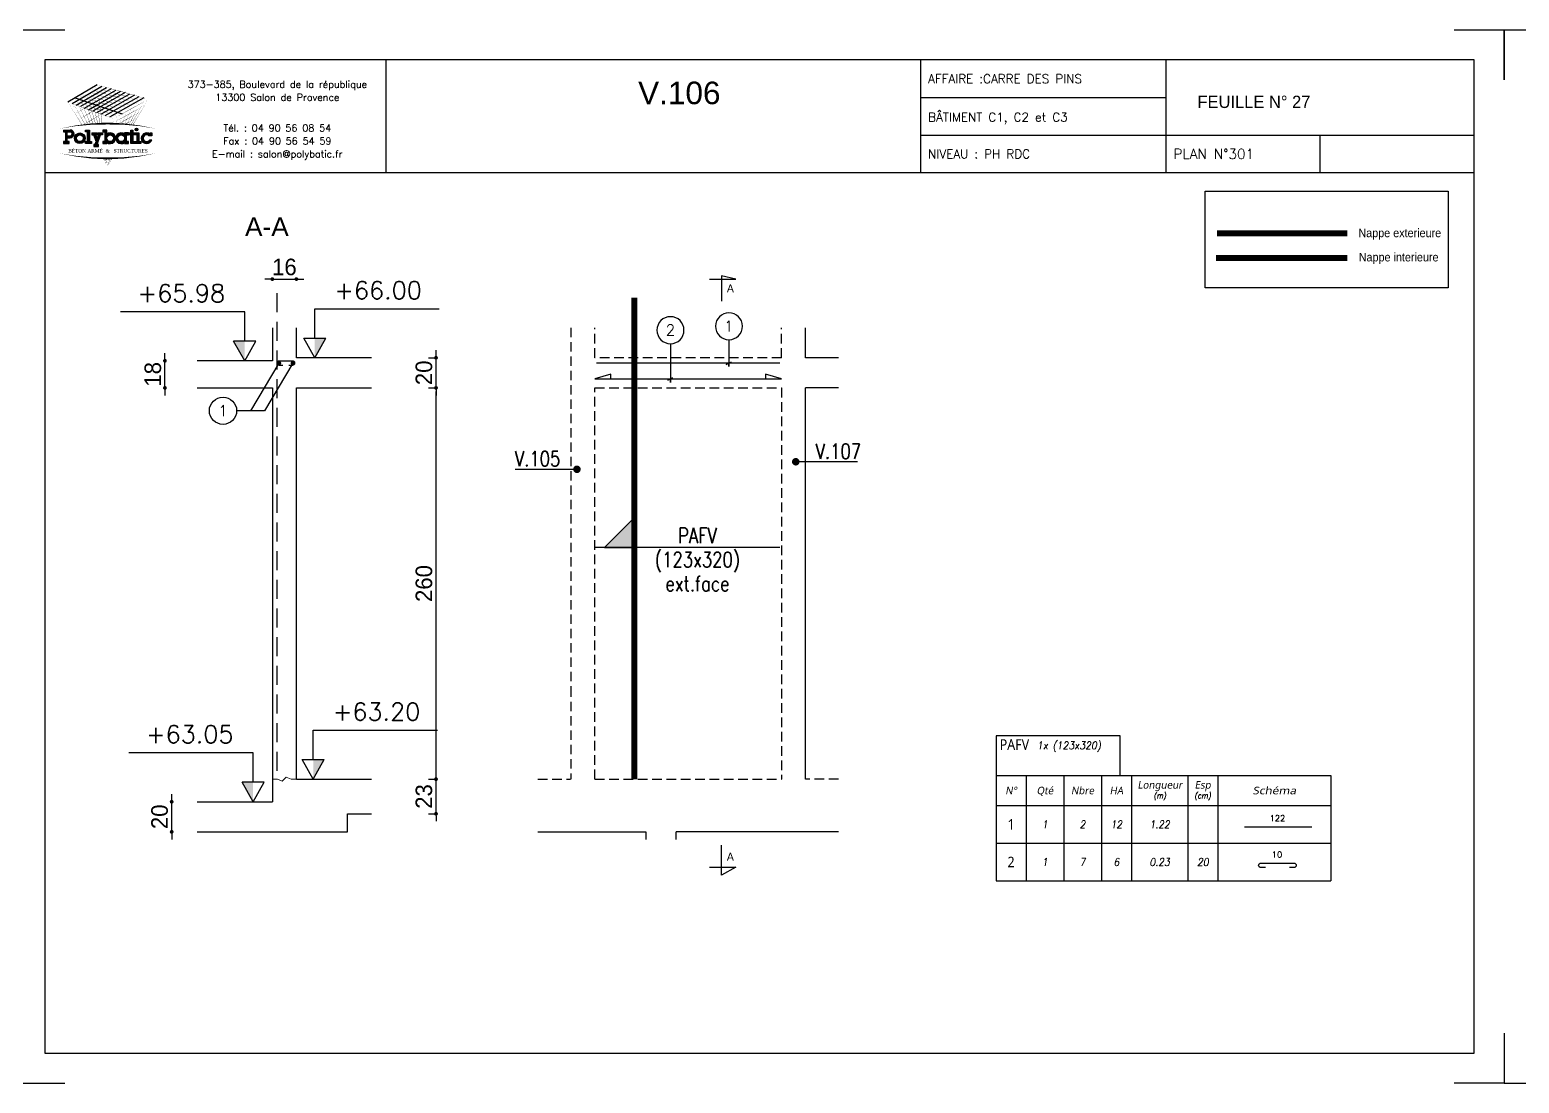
# Model space of a CAD drawing. Header units: metres. Extents: x -5618 to 118954, y -306 to 4637.
# Drawn here: x 19144 to 20134, y 894 to 1594 of the extents above; entities that cross this region are included whole.
import ezdxf
from ezdxf.enums import TextEntityAlignment as Align

# ---------------------------------------------------------------- set-up
doc = ezdxf.new("R2010")
doc.units = ezdxf.units.M
doc.linetypes.add('CACHE', pattern=[9.525, 6.35, -3.175])
doc.linetypes.add('CACHEX2', pattern=[19.05, 12.7, -6.35])
for name, color, linetype in [('COTATION', 1, 'Continuous'), ('GO-CARTOUCHE', 7, 'Continuous'), ('GO-FER-HA', 140, 'Continuous'), ('GO-TEXTE', 9, 'Continuous'), ('GO-TEXTE-FER', 3, 'Continuous'), ('K_ENT_M_Building_V.76', 7, 'Continuous'), ('STR_COTATION', 1, 'Continuous'), ('STR_TS', 22, 'Continuous'), ('STR_TS_TXT', 7, 'Continuous'), ('STR_VOI-POT', 6, 'Continuous')]:
    doc.layers.add(name, color=color, linetype=linetype)
doc.layers.add('Kofragna_forma', color=7, linetype='Continuous', lineweight=70)
doc.styles.add('ARIAL', font='ARIAL.TTF')
doc.styles.add('GrDimensions', font='simplex.shx')
doc.styles.add('Lucida', font='LSANSI.TTF')
doc.styles.add('POLYBATIC', font='TIMES.TTF')
doc.styles.add('schéma', font='simplex.shx')
doc.styles.add('Tableau', font='romans.shx', dxfattribs={"width": 0.9, "oblique": 10})
doc.styles.add('Tableau2', font='trebuc.TTF', dxfattribs={"width": 0.9, "oblique": 10})
doc.styles.add('TEXTE', font='romans.shx')
doc.styles.add('TEXTE TS', font='romans.shx', dxfattribs={"width": 0.7, "oblique": 15})
doc.styles.add('TEXTEBA', font='ARIAL.TTF')
doc.dimstyles.new('COUPE-20', dxfattribs={"dimscale": 0.5, "dimtxt": 22, "dimasz": 5, "dimexe": 0.05, "dimexo": 0, "dimgap": 5, "dimtad": 1, "dimdec": 0, "dimdsep": 46, "dimtxsty": 'Standard', "dimblk1": 'DOT', "dimblk2": 'DOT', "dimsah": 1, "dimcen": 0, "dimdle": 150, "dimclrd": 1, "dimclre": 1, "dimclrt": 7, "dimadec": 0, "dimazin": 0, "dimtfac": 1, "dimtdec": 0, "dimtix": 1, "dimtmove": 2, "dimatfit": 3, "dimldrblk": 'DOT', "dimfxl": 0, "dimtvp": 1, "dimtolj": 1, "dimtzin": 0, "dimarcsym": 0})

# ---------------------------------------------------------------- blocks, each defined once
blk = doc.blocks.new('A$C492E529B')
for color, points in [(140, [(1.413, 0.725, 1), (1.563, 0.725, 1)]), (256, [(-0.938, 0.7), (-1.138, 0.7), (-1.138, 0.6), (-1.038, 0.6), (-1.038, 0.1), (-1.138, 0.1), (-1.138, 0), (-0.838, 0), (-0.838, 0.1), (-0.938, 0.1)]), (256, [(-0.367, 0.45), (-0.268, 0.45), (-0.268, 0.55), (-0.523, 0.55), (-0.523, 0.45), (-0.473, 0.45), (-0.543, 0.253), (-0.612, 0.45), (-0.562, 0.45), (-0.562, 0.55), (-0.818, 0.55), (-0.818, 0.45), (-0.718, 0.45), (-0.595, 0.101), (-0.648, -0.05), (-0.718, -0.05), (-0.718, -0.15), (-0.468, -0.15), (-0.468, -0.05), (-0.543, -0.05)]), (256, [(1.393, 0.55), (1.292, 0.55), (1.292, 0.7), (1.193, 0.7), (1.193, 0.55), (1.093, 0.55), (1.093, 0.45), (1.193, 0.45), (1.193, 0), (1.393, 0), (1.393, 0.1), (1.292, 0.1), (1.292, 0.45), (1.393, 0.45)]), (256, [(1.613, 0.55), (1.413, 0.55), (1.413, 0.45), (1.513, 0.45), (1.513, 0.1), (1.413, 0.1), (1.413, 0), (1.712, 0), (1.712, 0.1), (1.613, 0.1)]), (256, [(2.13, 0.4), (2.283, 0.4), (2.283, 0.55), (2.183, 0.55), (2.183, 0.487, 3.359496), (2.272, 0.2), (2.166, 0.2, -3.125802)])]:
    blk.add_hatch(color=color).paths.add_polyline_path(points)
h = blk.add_hatch(color=256)
h.paths.add_polyline_path([(-1.983, 0.1), (-2.083, 0.1), (-2.083, 0.3), (-1.933, 0.3, 1), (-1.933, 0.7), (-2.283, 0.7), (-2.283, 0.6), (-2.183, 0.6), (-2.183, 0.1), (-2.283, 0.1), (-2.283, 0), (-1.983, 0)])
h.paths.add_polyline_path([(-2.083, 0.4), (-2.083, 0.6), (-1.933, 0.6, -1), (-1.933, 0.4)], flags=16)
h = blk.add_hatch(color=256)
h.paths.add_polyline_path([(-1.158, 0.275, 1), (-1.708, 0.275, 1)])
h.paths.add_polyline_path([(-1.608, 0.275, -1), (-1.258, 0.275, -1)], flags=16)
h = blk.add_hatch(color=256)
h.paths.add_polyline_path([(-0.047, 0.487), (-0.047, 0.7), (-0.248, 0.7), (-0.248, 0.6), (-0.147, 0.6), (-0.147, 0.1), (-0.248, 0.1), (-0.248, 0), (-0.047, 0), (-0.047, 0.063, 2.12132)])
h.paths.add_polyline_path([(-0.047, 0.275, -1), (0.303, 0.275, -1)], flags=16)
h = blk.add_hatch(color=256)
h.paths.add_polyline_path([(1.073, 0.1), (0.973, 0.1), (0.973, 0.45), (1.073, 0.45), (1.073, 0.55), (0.873, 0.55), (0.873, 0.487, 2.12132), (0.873, 0.063), (0.873, 0), (1.073, 0)])
h.paths.add_polyline_path([(0.523, 0.275, -1), (0.873, 0.275, -1)], flags=16)
for p, q in [((-0.595, 0.101), (-0.718, 0.45)), ((-0.648, -0.05), (-0.595, 0.101)), ((-0.543, 0.253), (-0.612, 0.45)), ((-0.543, -0.05), (-0.367, 0.45)), ((-0.543, 0.253), (-0.473, 0.45)), ((0.873, 0.55), (0.873, 0.487)), ((1.073, 0.55), (0.873, 0.55)), ((0.873, 0.063), (0.873, 0)), ((0.973, 0.1), (0.973, 0.45)), ((0.973, 0.45), (1.073, 0.45)), ((1.073, 0.1), (0.973, 0.1)), ((1.073, 0.45), (1.073, 0.55)), ((1.073, 0), (1.073, 0.1)), ((2.166, 0.2), (2.272, 0.2)), ((0.873, 0), (1.073, 0))]:
    blk.add_line(p, q)
for points in [[(-2.283, 0.7), (-1.933, 0.7)], [(-2.283, 0.7), (-2.283, 0.6), (-2.183, 0.6), (-2.183, 0.1), (-2.283, 0.1), (-2.283, 0), (-1.983, 0), (-1.983, 0.1), (-2.083, 0.1), (-2.083, 0.3), (-1.933, 0.3)], [(-2.083, 0.4), (-2.083, 0.6), (-1.933, 0.6)], [(-2.083, 0.4), (-1.933, 0.4)], [(-1.138, 0.7), (-0.938, 0.7), (-0.938, 0.1), (-0.838, 0.1), (-0.838, 0), (-1.138, 0), (-1.138, 0.1), (-1.038, 0.1), (-1.038, 0.6), (-1.138, 0.6), (-1.138, 0.7)], [(-0.818, 0.55), (-0.562, 0.55)], [(-0.818, 0.55), (-0.818, 0.45), (-0.718, 0.45)], [(-0.612, 0.45), (-0.562, 0.45), (-0.562, 0.55)], [(-0.523, 0.55), (-0.268, 0.55), (-0.268, 0.45), (-0.367, 0.45)], [(-0.473, 0.45), (-0.523, 0.45), (-0.523, 0.55)], [(-0.248, 0.7), (-0.248, 0.6), (-0.147, 0.6), (-0.147, 0.1), (-0.248, 0.1), (-0.248, 0), (-0.047, 0), (-0.047, 0.063)], [(-0.047, 0.487), (-0.047, 0.7), (-0.248, 0.7)], [(1.093, 0.55), (1.193, 0.55), (1.193, 0.7), (1.292, 0.7), (1.292, 0.55), (1.393, 0.55), (1.393, 0.45), (1.292, 0.45), (1.292, 0.1), (1.393, 0.1), (1.393, 0), (1.193, 0), (1.193, 0.45), (1.093, 0.45)], [(1.093, 0.45), (1.093, 0.55)], [(1.413, 0.45), (1.413, 0.55), (1.613, 0.55), (1.613, 0.1), (1.712, 0.1), (1.712, 0), (1.413, 0), (1.413, 0.1), (1.513, 0.1), (1.513, 0.45), (1.413, 0.45)], [(2.183, 0.487), (2.183, 0.55), (2.283, 0.55), (2.283, 0.4), (2.13, 0.4)], [(-0.648, -0.05), (-0.718, -0.05), (-0.718, -0.15), (-0.468, -0.15), (-0.468, -0.05), (-0.543, -0.05)]]:
    blk.add_lwpolyline(points)
at = {"color": 140}
blk.add_circle((1.488, 0.725), 0.075, dxfattribs=at)
for centre, radius in [((-1.433, 0.275), 0.275), ((-1.433, 0.275), 0.175), ((0.128, 0.275), 0.175), ((0.698, 0.275), 0.175)]:
    blk.add_circle(centre, radius)
for centre, radius, start, end in [((-1.933, 0.5), 0.2, 270, 90), ((-1.933, 0.5), 0.1, 270, 90), ((0.128, 0.275), 0.275, 230.4788, 129.5212), ((0.698, 0.275), 0.275, 50.4788, 309.5212), ((2.008, 0.275), 0.275, 50.4788, 344.17338), ((2.008, 0.275), 0.175, 45.58469, 334.62307)]:
    blk.add_arc(centre, radius, start, end)
blk = doc.blocks.new('POLYBATIC')
at = {"color": 140}
for p, q in [((-0.43, 3.281), (-1.602, 2.578)), ((-1.435, 2.518), (-0.241, 3.228)), ((-1.268, 2.457), (-0.053, 3.175)), ((0.135, 3.121), (-1.101, 2.397)), ((-0.934, 2.337), (0.323, 3.068)), ((-0.767, 2.276), (0.511, 3.015)), ((-1.309, 2.754), (0.586, 2.109)), ((0.7, 2.962), (-0.6, 2.216)), ((-0.433, 2.156), (0.888, 2.908)), ((1.076, 2.855), (-0.266, 2.095)), ((-0.099, 2.035), (1.264, 2.802)), ((1.452, 2.749), (0.067, 1.974))]:
    blk.add_line(p, q, dxfattribs=at)
for points in [[(-1.016, 2.93, 0.0156, 0, 0), (-0.43, 3.281, 0, 0, 0)], [(0.122, 2.71, 0.0156, 0, 0), (-0.869, 3.018, 0, 0, 0)], [(-0.491, 1.706, 0.0136, 0, 0), (-0.869, 3.018, 0, 0, 0)], [(-0.838, 2.873, 0.0156, 0, 0), (-0.241, 3.228, 0, 0, 0)], [(0.283, 2.803, 0.0156, 0, 0), (-0.723, 3.105, 0, 0, 0)], [(-0.398, 1.71, 0.014, 0, 0), (-0.723, 3.105, 0, 0, 0)], [(-0.661, 2.816, 0.0156, 0, 0), (-0.053, 3.175, 0, 0, 0)], [(0.444, 2.896, 0.0156, 0, 0), (-0.576, 3.193, 0, 0, 0)], [(-0.309, 1.714, 0.0145, 0, 0), (-0.576, 3.193, 0, 0, 0)], [(-0.483, 2.759, 0.0156, 0, 0), (0.135, 3.121, 0, 0, 0)], [(0.605, 2.988, 0.0156, 0, 0), (-0.43, 3.281, 0, 0, 0)], [(-0.225, 1.716, 0.0149, 0, 0), (-0.43, 3.281, 0, 0, 0)], [(-0.305, 2.702, 0.0156, 0, 0), (0.323, 3.068, 0, 0, 0)], [(-0.128, 2.646, 0.0156, 0, 0), (0.511, 3.015, 0, 0, 0)], [(-1.602, 2.578, 0, 0.0156, 0), (-1.016, 2.93, 0, 0, 0)], [(-0.684, 2.246, 0.0156, 0, 0), (-1.602, 2.578, 0, 0, 0)], [(-1.031, 1.66, 0.0111, 0, 0), (-1.602, 2.578, 0, 0, 0)], [(-1.456, 2.344, 0, 0.0156, 0), (-0.923, 2.663, 0, 0, 0)], [(-0.522, 2.339, 0.0156, 0, 0), (-1.455, 2.666, 0, 0, 0)], [(-0.913, 1.673, 0.0116, 0, 0), (-1.455, 2.666, 0, 0, 0)], [(-1.435, 2.518, 0, 0.0156, 0), (-0.838, 2.873, 0, 0, 0)], [(-1.31, 2.109, 0, 0.0156, 0), (-0.831, 2.397, 0, 0, 0)], [(-0.361, 2.432, 0.0156, 0, 0), (-1.309, 2.754, 0, 0, 0)], [(-0.8, 1.684, 0.0121, 0, 0), (-1.309, 2.754, 0, 0, 0)], [(-1.268, 2.457, 0, 0.0156, 0), (-0.661, 2.816, 0, 0, 0)], [(-0.2, 2.524, 0.0156, 0, 0), (-1.162, 2.842, 0, 0, 0)], [(-0.692, 1.693, 0.0126, 0, 0), (-1.162, 2.842, 0, 0, 0)], [(-1.101, 2.397, 0, 0.0156, 0), (-0.483, 2.759, 0, 0, 0)], [(-0.039, 2.617, 0.0156, 0, 0), (-1.016, 2.93, 0, 0, 0)], [(-0.589, 1.7, 0.0131, 0, 0), (-1.016, 2.93, 0, 0, 0)], [(-0.934, 2.337, 0, 0.0156, 0), (-0.305, 2.702, 0, 0, 0)], [(-0.391, 2.983, 0, 0.0156, 0), (-0.923, 2.663, 0, 0, 0)], [(-0.352, 2.685, 0, 0.0156, 0), (-0.831, 2.397, 0, 0, 0)], [(-0.767, 2.276, 0, 0.0156, 0), (-0.128, 2.646, 0, 0, 0)], [(-0.6, 2.216, 0, 0.0156, 0), (0.05, 2.589, 0, 0, 0)], [(-0.433, 2.156, 0, 0.0156, 0), (0.227, 2.532, 0, 0, 0)], [(0.586, 2.109, 0, 0.0156, 0), (-0.361, 2.432, 0, 0, 0)], [(-0.266, 2.095, 0, 0.0156, 0), (0.405, 2.475, 0, 0, 0)], [(0.762, 2.207, 0, 0.0156, 0), (-0.2, 2.524, 0, 0, 0)], [(-0.099, 2.035, 0, 0.0156, 0), (0.582, 2.418, 0, 0, 0)], [(0.937, 2.305, 0, 0.0156, 0), (-0.039, 2.617, 0, 0, 0)], [(0.05, 2.589, 0.0156, 0, 0), (0.7, 2.962, 0, 0, 0)], [(1.113, 2.402, 0, 0.0156, 0), (0.122, 2.71, 0, 0, 0)], [(0.227, 2.532, 0.0156, 0, 0), (0.888, 2.908, 0, 0, 0)], [(1.289, 2.5, 0, 0.0156, 0), (0.283, 2.803, 0, 0, 0)], [(0.405, 2.475, 0.0156, 0, 0), (1.076, 2.855, 0, 0, 0)], [(1.465, 2.598, 0, 0.0156, 0), (0.444, 2.896, 0, 0, 0)], [(0.582, 2.418, 0.0156, 0, 0), (1.264, 2.802, 0, 0, 0)], [(1.641, 2.695, 0, 0.0156, 0), (0.605, 2.988, 0, 0, 0)], [(0.76, 2.362, 0.0156, 0, 0), (1.452, 2.749, 0, 0, 0)], [(0.781, 1.685, 0.00933, 0, 0), (1.113, 2.402, 0, 0, 0)], [(0.852, 2.095, 0.0156, 0, 0), (1.491, 2.45, 0, 0, 0)], [(0.865, 1.678, 0.0103, 0, 0), (1.289, 2.5, 0, 0, 0)], [(0.937, 2.305, 0.0156, 0, 0), (1.641, 2.695, 0, 0, 0)], [(0.942, 1.67, 0.0112, 0, 0), (1.465, 2.598, 0, 0, 0)], [(1.012, 1.663, 0.012, 0, 0), (1.641, 2.695, 0, 0, 0)], [(-1.165, 1.875, 0, 0.0156, 0), (-0.739, 2.131, 0, 0, 0)], [(-1.019, 1.641, 0, 0.0156, 0), (-0.646, 1.864, 0, 0, 0)], [(-0.312, 2.386, 0, 0.0156, 0), (-0.739, 2.131, 0, 0, 0)], [(0.234, 1.914, 0, 0.0156, 0), (-0.684, 2.246, 0, 0, 0)], [(-0.273, 2.088, 0, 0.0156, 0), (-0.646, 1.864, 0, 0, 0)], [(0.41, 2.012, 0, 0.0156, 0), (-0.522, 2.339, 0, 0, 0)], [(0.067, 1.974, 0, 0.0156, 0), (0.76, 2.362, 0, 0, 0)], [(0.213, 1.74, 0, 0.0156, 0), (0.852, 2.095, 0, 0, 0)], [(0.21, 1.716, 0.00323, 0, 0), (0.234, 1.914, 0, 0, 0)], [(0.234, 1.914, 0, 0.0156, 0), (0.937, 2.305, 0, 0, 0)], [(0.349, 1.712, 0.00465, 0, 0), (0.41, 2.012, 0, 0, 0)], [(0.447, 1.708, 0.00693, 0.0156, 0), (0.767, 1.886, 0, 0, 0)], [(0.474, 1.706, 0.00597, 0, 0), (0.586, 2.109, 0, 0, 0)], [(0.587, 1.7, 0.00718, 0, 0), (0.762, 2.207, 0, 0, 0)], [(0.68, 1.675, 0.0156, 0, 0), (1.193, 1.96, 0, 0, 0)], [(0.689, 1.693, 0.0083, 0, 0), (0.937, 2.305, 0, 0, 0)], [(0.765, 1.884, 0.0156, 0, 0), (1.342, 2.205, 0, 0, 0)], [(-1.953, 1.508, 0, 0.0781, -0.053843), (0, 1.719, 0, 0, 0)], [(-0.234, 1.79, 0, 0.00638, 0), (-0.365, 1.711, 0, 0.00638, 0)], [(1.953, 1.508, 0, 0.0781, 0.053843), (0, 1.719, 0, 0, 0)], [(0.96, 1.668, 0.00293, 0, 0), (1.044, 1.715, 0, 0, 0)], [(-1.953, 0.523, 0, 0.0781, 0.053843), (0, 0.312, 0, 0, 0)], [(0, 0, 0, 0.00381, 0), (-0.195, 0.315, 0, 0.00381, 0)], [(0, 0, 0, 0.00368, 0), (-0.171, 0.314, 0, 0.00368, 0)], [(0, 0, 0, 0.00356, 0), (-0.149, 0.314, 0, 0.00356, 0)], [(0, 0, 0, 0.00345, 0), (-0.128, 0.313, 0, 0.00345, 0)], [(0, 0, 0, 0.00334, 0), (-0.109, 0.313, 0, 0.00334, 0)], [(0, 0, 0, 0.00324, 0), (-0.09, 0.313, 0, 0.00324, 0)], [(0, 0, 0, 0.00315, 0), (-0.073, 0.313, 0, 0.00315, 0)], [(0, 0, 0, 0.00306, 0), (-0.056, 0.313, 0, 0.00306, 0)], [(0, 0, 0, 0.00306, 0), (-0.056, 0.313, 0, 0.00306, 0)], [(0, 0, 0, 0.00298, 0), (-0.041, 0.313, 0, 0.00298, 0)], [(1.953, 0.523, 0, 0.0781, -0.053843), (0, 0.312, 0, 0, 0)], [(0, 0, 0, 0.0051, 0), (0.038, 0.313, 0, 0.0051, 0)], [(0, 0, 0, 0.00425, 0), (0.127, 0.313, 0, 0.00425, 0)], [(0, 0, 0, 0.00408, 0), (0.145, 0.314, 0, 0.00408, 0)], [(0, 0, 0, 0.00392, 0), (0.162, 0.314, 0, 0.00392, 0)], [(0, 0, 0, 0.00378, 0), (0.177, 0.314, 0, 0.00378, 0)], [(0, 0, 0, 0.00365, 0), (0.191, 0.315, 0, 0.00365, 0)], [(0, 0, 0, 0.00486, 0), (0.064, 0.313, 0, 0.00486, 0)], [(0, 0, 0, 0.00464, 0), (0.087, 0.313, 0, 0.00464, 0)], [(0, 0, 0, 0.00443, 0), (0.108, 0.313, 0, 0.00443, 0)]]:
    blk.add_lwpolyline(points, format="xyseb", dxfattribs=at)
at = {"color": 5, "xscale": 0.78125, "yscale": 0.78125, "zscale": 0.78125}
blk.add_blockref('A$C492E529B', (0, 0.91), dxfattribs=at)
at = {"lineweight": 60, "style": 'POLYBATIC'}
for s, p in [('BÉTON ARMÉ', (-1.587, 0.547)), ('STRUCTURES', (0.24, 0.547))]:
    blk.add_text(s, height=0.1406, dxfattribs=at).set_placement(p)
at = {"color": 140, "style": 'POLYBATIC'}
blk.add_text('&', height=0.141, dxfattribs=at).set_placement((0, 0.547), align=Align.CENTER)
blk = doc.blocks.new('ime')
at = {"layer": 'COTATION', "const_width": 2.5}
blk.add_lwpolyline([(1.25, 0, -1), (-1.25, 0, -1)], format="xyb", close=True, dxfattribs=at)
at = {"layer": 'COTATION'}
blk.add_lwpolyline([(41.09, 0), (0, 0)], dxfattribs=at)
at = {"layer": 'COTATION', "color": 7, "style": 'TEXTE TS', "width": 0.8}
blk.add_attdef('NAME', (9.08, 2), '', height=10, dxfattribs=at)
blk = doc.blocks.new('_DOT')
at = {"color": 0, "linetype": 'ByBlock'}
blk.add_line((-0.5, 0), (-1, 0), dxfattribs=at)
at = {"color": 0, "linetype": 'ByBlock', "const_width": 0.5}
blk.add_lwpolyline([(-0.25, 0, 1), (0.25, 0, 1)], format="xyb", close=True, dxfattribs=at)
blk = doc.blocks.new('*D845')
at = {"layer": 'COTATION', "color": 1, "lineweight": -2, "ltscale": 4.5}
for p, q in [((19414.38, 1098.29), (19414.38, 1100.79)), ((19409.38, 1095.79), (19414.41, 1095.79)), ((19414.38, 1072.79), (19414.38, 1095.79)), ((19409.38, 1072.79), (19414.41, 1072.79)), ((19414.38, 1070.29), (19414.38, 1067.79))]:
    blk.add_line(p, q, dxfattribs=at)
at = {"layer": 'DEFPOINTS', "color": 0, "lineweight": -3, "ltscale": 4.5}
for p in [(19371.61, 1095.79), (19414.38, 1095.79), (19371.61, 1072.79)]:
    blk.add_point(p, dxfattribs=at)
at = {"layer": 'COTATION', "color": 1, "lineweight": -2, "ltscale": 4.5, "xscale": 2.5, "yscale": 2.5, "zscale": 2.5}
for p, rotation in [((19414.38, 1095.79), 270), ((19414.38, 1072.79), 90)]:
    blk.add_blockref('_DOT', p, dxfattribs=dict(at, rotation=rotation))
at = {"layer": 'COTATION', "color": 7, "lineweight": -3, "ltscale": 4.5, "insert": (19406.38, 1084.29), "char_height": 11, "attachment_point": 5, "rotation": 90}
blk.add_mtext('\\A1;23', dxfattribs=at)
blk = doc.blocks.new('*D846')
at = {"layer": 'COTATION', "color": 1, "lineweight": -2, "ltscale": 4.5}
for p, q in [((19409.38, 1355.79), (19414.41, 1355.79)), ((19414.38, 1098.29), (19414.38, 1353.29)), ((19409.38, 1095.79), (19414.41, 1095.79))]:
    blk.add_line(p, q, dxfattribs=at)
at = {"layer": 'DEFPOINTS', "color": 0, "lineweight": -3, "ltscale": 4.5}
for p in [(19371.61, 1355.79), (19414.38, 1355.79), (19371.61, 1095.79)]:
    blk.add_point(p, dxfattribs=at)
at = {"layer": 'COTATION', "color": 1, "lineweight": -2, "ltscale": 4.5, "xscale": 2.5, "yscale": 2.5, "zscale": 2.5}
for p, rotation in [((19414.38, 1355.79), 90), ((19414.38, 1095.79), 270)]:
    blk.add_blockref('_DOT', p, dxfattribs=dict(at, rotation=rotation))
at = {"layer": 'COTATION', "color": 7, "lineweight": -3, "ltscale": 4.5, "insert": (19406.38, 1225.79), "char_height": 11, "attachment_point": 5, "rotation": 90}
blk.add_mtext('\\A1;260', dxfattribs=at)
blk = doc.blocks.new('*D847')
at = {"layer": 'COTATION', "color": 1, "lineweight": -2, "ltscale": 4.5}
for p, q in [((19414.38, 1378.29), (19414.38, 1380.79)), ((19409.38, 1375.79), (19414.41, 1375.79)), ((19414.38, 1355.79), (19414.38, 1375.79)), ((19409.38, 1355.79), (19414.41, 1355.79)), ((19414.38, 1353.29), (19414.38, 1350.79))]:
    blk.add_line(p, q, dxfattribs=at)
at = {"layer": 'DEFPOINTS', "color": 0, "lineweight": -3, "ltscale": 4.5}
for p in [(19371.61, 1375.79), (19414.38, 1375.79), (19371.61, 1355.79)]:
    blk.add_point(p, dxfattribs=at)
at = {"layer": 'COTATION', "color": 1, "lineweight": -2, "ltscale": 4.5, "xscale": 2.5, "yscale": 2.5, "zscale": 2.5}
for p, rotation in [((19414.38, 1375.79), 270), ((19414.38, 1355.79), 90)]:
    blk.add_blockref('_DOT', p, dxfattribs=dict(at, rotation=rotation))
at = {"layer": 'COTATION', "color": 7, "lineweight": -3, "ltscale": 4.5, "insert": (19406.38, 1365.79), "char_height": 11, "attachment_point": 5, "rotation": 90}
blk.add_mtext('\\A1;20', dxfattribs=at)
blk = doc.blocks.new('*D848')
at = {"layer": 'DEFPOINTS', "color": 0, "lineweight": -3, "ltscale": 4.5}
for p in [(19321.61, 1428.07), (19305.61, 1395.79, 187.69), (19321.61, 1395.79, 187.69)]:
    blk.add_point(p, dxfattribs=at)
at = {"layer": 'STR_COTATION', "color": 1, "lineweight": -2, "ltscale": 4.5}
for p, q in [((19303.11, 1428.07), (19300.61, 1428.07)), ((19305.61, 1428.08), (19305.61, 1428.09)), ((19305.61, 1428.07), (19321.61, 1428.07)), ((19321.61, 1428.08), (19321.61, 1428.09)), ((19324.11, 1428.07), (19326.61, 1428.07))]:
    blk.add_line(p, q, dxfattribs=at)
at = {"layer": 'STR_COTATION', "color": 1, "lineweight": -2, "ltscale": 4.5, "xscale": 2.5, "yscale": 2.5, "zscale": 2.5}
blk.add_blockref('_DOT', (19305.61, 1428.07), dxfattribs=at)
at = {"layer": 'STR_COTATION', "color": 1, "lineweight": -2, "ltscale": 4.5, "xscale": 2.5, "yscale": 2.5, "zscale": 2.5, "rotation": 180}
blk.add_blockref('_DOT', (19321.61, 1428.07), dxfattribs=at)
at = {"layer": 'STR_COTATION', "color": 7, "lineweight": -3, "ltscale": 4.5, "insert": (19313.61, 1436.07), "char_height": 11, "attachment_point": 5}
blk.add_mtext('\\A1;16', dxfattribs=at)
blk = doc.blocks.new('*D849')
at = {"layer": 'DEFPOINTS', "color": 0, "lineweight": -3, "ltscale": 4.5}
for p in [(19238.7, 1080.79), (19255.61, 1080.79, 187.69), (19257.58, 1060.79, 187.69)]:
    blk.add_point(p, dxfattribs=at)
at = {"layer": 'STR_COTATION', "color": 1, "lineweight": -2, "ltscale": 4.5}
for p, q in [((19238.68, 1080.79), (19238.67, 1080.79)), ((19238.7, 1083.29), (19238.7, 1085.79)), ((19238.7, 1060.79), (19238.7, 1080.79)), ((19238.68, 1060.79), (19238.67, 1060.79)), ((19238.7, 1058.29), (19238.7, 1055.79))]:
    blk.add_line(p, q, dxfattribs=at)
at = {"layer": 'STR_COTATION', "color": 1, "lineweight": -2, "ltscale": 4.5, "xscale": 2.5, "yscale": 2.5, "zscale": 2.5}
for p, rotation in [((19238.7, 1080.79), 270), ((19238.7, 1060.79), 90)]:
    blk.add_blockref('_DOT', p, dxfattribs=dict(at, rotation=rotation))
at = {"layer": 'STR_COTATION', "color": 7, "lineweight": -3, "ltscale": 4.5, "insert": (19230.7, 1070.79), "char_height": 11, "attachment_point": 5, "rotation": 90}
blk.add_mtext('\\A1;20', dxfattribs=at)
blk = doc.blocks.new('*D850')
at = {"layer": 'DEFPOINTS', "color": 0, "lineweight": -3, "ltscale": 4.5}
for p in [(19234.21, 1373.79), (19255.61, 1373.79, 281.53), (19255.61, 1355.79, 281.53)]:
    blk.add_point(p, dxfattribs=at)
at = {"layer": 'STR_COTATION', "color": 1, "lineweight": -2, "ltscale": 4.5}
for p, q in [((19234.21, 1376.29), (19234.21, 1378.79)), ((19234.19, 1373.79), (19234.18, 1373.79)), ((19234.21, 1355.79), (19234.21, 1373.79)), ((19234.19, 1355.79), (19234.18, 1355.79)), ((19234.21, 1353.29), (19234.21, 1350.79))]:
    blk.add_line(p, q, dxfattribs=at)
at = {"layer": 'STR_COTATION', "color": 1, "lineweight": -2, "ltscale": 4.5, "xscale": 2.5, "yscale": 2.5, "zscale": 2.5}
for p, rotation in [((19234.21, 1373.79), 270), ((19234.21, 1355.79), 90)]:
    blk.add_blockref('_DOT', p, dxfattribs=dict(at, rotation=rotation))
at = {"layer": 'STR_COTATION', "color": 7, "lineweight": -3, "ltscale": 4.5, "insert": (19226.21, 1364.79), "char_height": 11, "attachment_point": 5, "rotation": 90}
blk.add_mtext('\\A1;18', dxfattribs=at)
blk = doc.blocks.new('mrega')
at = {"layer": 'STR_TS_TXT', "style": 'TEXTE TS', "width": 0.8}
for tag, p in [('ST10', (14.48, 0)), ('DIM', (14.48, -16)), ('NOTE', (14.48, -32))]:
    blk.add_attdef(tag, text='', height=10, dxfattribs=at).set_placement(p, align=Align.CENTER)
blk = doc.blocks.new('A$C6F247267')
blk.add_hatch(color=256).paths.add_polyline_path([(0, -0.2), (-0.2, 0), (0, 0)])
blk.add_lwpolyline([(-0.2, 0), (0, 0), (0, -0.2), (-0.2, 0)])
blk = doc.blocks.new('Désignation')
at = {"layer": 'GO-TEXTE-FER'}
for p, q in [((0, 0.8), (8.9, 0.8)), ((0, 0.8), (0, 0)), ((0.8, 0.8), (0.8, 0)), ((1.8, 0.8), (1.8, 0)), ((2.8, 0.8), (2.8, 0)), ((3.6, 0.8), (3.6, 0)), ((5.1, 0.8), (5.1, 0)), ((5.9, 0.8), (5.9, 0)), ((8.9, 0.8), (8.9, 0)), ((0, 0), (8.9, 0))]:
    blk.add_line(p, q, dxfattribs=at)
at = {"layer": 'GO-TEXTE-FER', "style": 'Tableau2', "oblique": 10}
for s, p in [('N°', (0.4, 0.4)), ('Qté', (1.3, 0.4)), ('Nbre', (2.3, 0.4)), ('HA', (3.2, 0.4)), ('Longueur', (4.356, 0.55)), ('Esp', (5.494, 0.55))]:
    blk.add_text(s, height=0.2, dxfattribs=at).set_placement(p, align=Align.MIDDLE_CENTER)
at = {"layer": 'GO-TEXTE-FER', "style": 'Tableau2', "oblique": 10, "width": 1.2}
blk.add_text('Schéma', height=0.2, dxfattribs=at).set_placement((7.4, 0.4), align=Align.MIDDLE_CENTER)
at = {"layer": 'GO-TEXTE-FER', "color": 7, "style": 'Tableau', "oblique": 10, "width": 0.9}
for s, p in [('(m)', (4.356, 0.265)), ('(cm)', (5.494, 0.265))]:
    blk.add_text(s, height=0.15, dxfattribs=at).set_placement(p, align=Align.MIDDLE_CENTER)
blk = doc.blocks.new('Barre libre')
at = {"layer": 'GO-TEXTE-FER'}
for p, q in [((0, 0), (0, -1)), ((0, 0), (8.9, 0)), ((0.8, 0), (0.8, -1)), ((1.8, 0), (1.8, -1)), ((2.8, 0), (2.8, -1)), ((3.6, 0), (3.6, -1)), ((5.1, 0), (5.1, -1)), ((5.9, 0), (5.9, -1)), ((8.9, 0), (8.9, -1)), ((0, -1), (8.9, -1))]:
    blk.add_line(p, q, dxfattribs=at)
at = {"layer": 'GO-TEXTE-FER', "color": 1}
blk.add_line((6.603, -0.563), (8.394, -0.563), dxfattribs=at)
at = {"layer": 'GO-TEXTE-FER', "style": 'Tableau2', "width": 0.9}
blk.add_attdef('NUMERO', text='', height=0.28, dxfattribs=at).set_placement((0.4, -0.5), align=Align.MIDDLE_CENTER)
at = {"layer": 'GO-TEXTE-FER', "color": 1, "style": 'Tableau'}
blk.add_attdef('Longueur', text='', height=0.16, dxfattribs=at).set_placement((7.481, -0.336), align=Align.MIDDLE_CENTER)
at = {"layer": 'GO-TEXTE-FER', "style": 'Tableau', "oblique": 10, "width": 0.9}
for tag, p in [('QUANTITE', (1.3, -0.5)), ('NOMBRE', (2.3, -0.5)), ('NUANCE', (3.2, -0.5)), ('LONGUEUR', (4.35, -0.5)), ('ESPACEMENTS', (5.5, -0.5))]:
    blk.add_attdef(tag, text='', height=0.2, dxfattribs=at).set_placement(p, align=Align.MIDDLE_CENTER)
blk = doc.blocks.new('Epingle')
at = {"layer": 'GO-TEXTE-FER'}
for p, q in [((0, 0), (0, -1)), ((0, 0), (8.9, 0)), ((0.8, 0), (0.8, -1)), ((1.8, 0), (1.8, -1)), ((2.8, 0), (2.8, -1)), ((3.6, 0), (3.6, -1)), ((5.1, 0), (5.1, -1)), ((5.9, 0), (5.9, -1)), ((8.9, 0), (8.9, -1)), ((0, -1), (8.9, -1))]:
    blk.add_line(p, q, dxfattribs=at)
at = {"layer": 'GO-TEXTE-FER', "color": 1}
blk.add_lwpolyline([(7.162, -0.65), (7.042, -0.65, -1), (7.042, -0.53), (7.922, -0.53, -1), (7.922, -0.65), (7.802, -0.65)], format="xyb", dxfattribs=at)
at = {"layer": 'GO-TEXTE-FER', "style": 'Tableau2', "width": 0.9}
blk.add_attdef('NUMERO', text='', height=0.28, dxfattribs=at).set_placement((0.4, -0.5), align=Align.MIDDLE_CENTER)
at = {"layer": 'GO-TEXTE-FER', "color": 1, "style": 'Tableau'}
blk.add_attdef('Longueur', text='', height=0.16, dxfattribs=at).set_placement((7.469, -0.303), align=Align.MIDDLE_CENTER)
at = {"layer": 'GO-TEXTE-FER', "style": 'Tableau', "oblique": 10, "width": 0.9}
for tag, p in [('QUANTITE', (1.3, -0.5)), ('NOMBRE', (2.3, -0.5)), ('NUANCE', (3.2, -0.5)), ('LONGUEUR', (4.35, -0.5)), ('ESPACEMENTS', (5.5, -0.5))]:
    blk.add_attdef(tag, text='', height=0.2, dxfattribs=at).set_placement(p, align=Align.MIDDLE_CENTER)

msp = doc.modelspace()

# ---------------------------------------------------------------- linework, layer by layer
for p, q in [((19736.47, 1573.71), (19736.47, 1498.77)), ((19899.44, 1573.74), (19899.44, 1498.77)), ((19736.47, 1548.71), (19899.44, 1548.71)), ((19736.47, 1523.72), (19899.44, 1523.72)), ((19899.44, 1523.74), (20104.3, 1523.74)), ((20001.78, 1523.74), (20001.78, 1498.77))]:
    msp.add_line(p, q)
at = {"color": 7, "linetype": 'Continuous', "lineweight": -3}
for p, q in [((19294.62, 1386.79, 281.53), (19279.87, 1386.79, 281.53)), ((19287.24, 1373.79, 281.53), (19279.87, 1386.79, 281.53)), ((19294.62, 1386.79, 281.53), (19279.87, 1386.79, 281.53)), ((19287.24, 1373.79, 281.53), (19279.87, 1386.79, 281.53)), ((19287.24, 1373.79, 281.53), (19294.62, 1386.79, 281.53)), ((19287.24, 1373.79, 281.53), (19294.62, 1386.79, 281.53)), ((19326.43, 1388.79, 187.69), (19341.18, 1388.79, 187.69)), ((19333.81, 1375.79, 187.69), (19326.43, 1388.79, 187.69)), ((19326.43, 1388.79, 187.69), (19341.18, 1388.79, 187.69)), ((19333.81, 1375.79, 187.69), (19326.43, 1388.79, 187.69)), ((19333.81, 1375.79, 187.69), (19341.18, 1388.79, 187.69)), ((19333.81, 1375.79, 187.69), (19341.18, 1388.79, 187.69)), ((19325.38, 1108.79, 187.69), (19340.13, 1108.79, 187.69)), ((19332.75, 1095.79, 187.69), (19325.38, 1108.79, 187.69)), ((19325.38, 1108.79, 187.69), (19340.13, 1108.79, 187.69)), ((19332.75, 1095.79, 187.69), (19325.38, 1108.79, 187.69)), ((19332.75, 1095.79, 187.69), (19340.13, 1108.79, 187.69)), ((19332.75, 1095.79, 187.69), (19340.13, 1108.79, 187.69)), ((19300.19, 1093.79, 187.69), (19285.44, 1093.79, 187.69)), ((19292.81, 1080.79, 187.69), (19285.44, 1093.79, 187.69)), ((19300.19, 1093.79, 187.69), (19285.44, 1093.79, 187.69)), ((19292.81, 1080.79, 187.69), (19285.44, 1093.79, 187.69)), ((19292.81, 1080.79, 187.69), (19300.19, 1093.79, 187.69)), ((19292.81, 1080.79, 187.69), (19300.19, 1093.79, 187.69))]:
    msp.add_line(p, q, dxfattribs=at)
for points in [[(19134.39, 1560.38), (19134.39, 1593.71), (19167.72, 1593.71)], [(20090.97, 1593.71), (20124.3, 1593.71), (20124.3, 1560.38)], [(20124.3, 1560.38), (20124.3, 1593.71), (20157.63, 1593.71)], [(19381.04, 1573.71), (19381.04, 1498.77)], [(20104.3, 1498.77), (19154.39, 1498.77)], [(19134.39, 927.11), (19134.39, 893.78), (19167.72, 893.78)], [(20124.3, 927.11), (20124.3, 893.78), (20090.97, 893.78)], [(20124.3, 927.11), (20124.3, 893.78), (20157.63, 893.78)]]:
    msp.add_lwpolyline(points)
msp.add_lwpolyline([(19154.39, 1573.71), (19154.39, 913.78), (20104.3, 913.78), (20104.3, 1573.71)], close=True)
at = {"lineweight": 18, "elevation": 187.69}
msp.add_lwpolyline([(19305.61, 1095.79), (19309.07, 1095.79), (19312.09, 1094.36), (19314.84, 1097.13), (19318, 1095.79), (19321.61, 1095.79)], dxfattribs=at)
at = {"color": 7, "linetype": 'Continuous', "lineweight": -3}
for points in [[(19279.87, 1386.79, 281.53), (19287.24, 1373.79, 281.53), (19287.24, 1386.76, 281.53)], [(19279.87, 1386.79, 281.53), (19287.24, 1373.79, 281.53), (19287.24, 1386.76, 281.53)], [(19341.18, 1388.79, 187.69), (19333.81, 1375.79, 187.69), (19333.81, 1388.76, 187.69)], [(19341.18, 1388.79, 187.69), (19333.81, 1375.79, 187.69), (19333.81, 1388.76, 187.69)], [(19340.13, 1108.79, 187.69), (19332.75, 1095.79, 187.69), (19332.75, 1108.75, 187.69)], [(19340.13, 1108.79, 187.69), (19332.75, 1095.79, 187.69), (19332.75, 1108.75, 187.69)], [(19285.44, 1093.79, 187.69), (19292.81, 1080.79, 187.69), (19292.81, 1093.75, 187.69)], [(19285.44, 1093.79, 187.69), (19292.81, 1080.79, 187.69), (19292.81, 1093.75, 187.69)]]:
    msp.add_solid(points, dxfattribs=at)
at = {"layer": 'COTATION', "elevation": 187.69}
msp.add_lwpolyline([(19530.53, 1361.81), (19530.53, 1364.81), (19519.97, 1361.81), (19643.92, 1361.81), (19633.36, 1364.81), (19633.36, 1361.81)], dxfattribs=at)
at = {"layer": 'GO-FER-HA', "elevation": 187.69}
for points in [[(19609.08, 1387.77, 512.322006), (19609.01, 1387.77), (19609.01, 1369.9), (19609.01, 1372.3), (19607.31, 1371.4), (19610.71, 1373.2)], [(19570.25, 1385.15, 512.322006), (19570.18, 1385.15), (19570.18, 1359.41), (19570.18, 1361.81), (19568.48, 1360.91), (19571.88, 1362.71)]]:
    msp.add_lwpolyline(points, format="xyb", dxfattribs=at)
at = {"layer": 'GO-FER-HA', "elevation": 93.84}
for points in [[(19319.23, 1372.22), (19300.45, 1340.59), (19281.87, 1340.59)], [(19309.9, 1372.22), (19291.12, 1340.59), (19281.87, 1340.59)]]:
    msp.add_lwpolyline(points, dxfattribs=at)
at = {"layer": 'GO-FER-HA'}
msp.add_circle((19272.81, 1340.59, 93.84), 9.06, dxfattribs=at)
at = {"layer": 'GO-TEXTE', "elevation": 187.69, "flags": 128}
for points in [[(19596.08, 1427.99), (19613.73, 1427.98), (19604.05, 1430.27), (19604.04, 1413.35)], [(19596.06, 1037.33), (19613.7, 1037.33), (19604.03, 1032.05), (19604.03, 1051.97)]]:
    msp.add_lwpolyline(points, dxfattribs=at)
at = {"layer": 'GO-TEXTE-FER'}
msp.add_lwpolyline([(19786.58, 1098.25), (19869.08, 1098.25), (19869.08, 1124.68), (19786.58, 1124.68)], close=True, dxfattribs=at)
at = {"layer": 'K_ENT_M_Building_V.76', "color": 30, "linetype": 'Continuous', "lineweight": -3}
for p, q in [((19280.74, 1406.29, 281.53), (19204.6, 1406.29, 281.53)), ((19280.74, 1406.29, 281.53), (19204.6, 1406.29, 281.53)), ((19287.24, 1406.29, 281.53), (19280.74, 1406.29, 281.53)), ((19287.24, 1406.29, 281.53), (19280.74, 1406.29, 281.53)), ((19287.24, 1386.79, 281.53), (19287.24, 1406.29, 281.53)), ((19287.24, 1386.79, 281.53), (19287.24, 1406.29, 281.53)), ((19333.81, 1388.79, 187.69), (19333.81, 1408.29, 187.69)), ((19333.81, 1408.29, 187.69), (19340.31, 1408.29, 187.69)), ((19333.81, 1388.79, 187.69), (19333.81, 1408.29, 187.69)), ((19333.81, 1408.29, 187.69), (19340.31, 1408.29, 187.69)), ((19340.31, 1408.29, 187.69), (19416.45, 1408.29, 187.69)), ((19340.31, 1408.29, 187.69), (19416.45, 1408.29, 187.69)), ((19332.75, 1108.79, 187.69), (19332.75, 1128.29, 187.69)), ((19332.75, 1128.29, 187.69), (19339.25, 1128.29, 187.69)), ((19332.75, 1108.79, 187.69), (19332.75, 1128.29, 187.69)), ((19332.75, 1128.29, 187.69), (19339.25, 1128.29, 187.69)), ((19339.25, 1128.29, 187.69), (19415.4, 1128.29, 187.69)), ((19339.25, 1128.29, 187.69), (19415.4, 1128.29, 187.69)), ((19286.31, 1113.29, 187.69), (19210.17, 1113.29, 187.69)), ((19286.31, 1113.29, 187.69), (19210.17, 1113.29, 187.69)), ((19292.81, 1113.29, 187.69), (19286.31, 1113.29, 187.69)), ((19292.81, 1113.29, 187.69), (19286.31, 1113.29, 187.69)), ((19292.81, 1093.79, 187.69), (19292.81, 1113.29, 187.69)), ((19292.81, 1093.79, 187.69), (19292.81, 1113.29, 187.69))]:
    msp.add_line(p, q, dxfattribs=at)
at = {"layer": 'Kofragna_forma', "color": 4, "lineweight": -3}
for p, q in [((19305.61, 1395.79, 187.69), (19305.61, 1373.79, 187.69)), ((19321.61, 1375.79, 187.69), (19321.61, 1395.79, 187.69)), ((19660.02, 1375.79, 187.69), (19660.02, 1395.79, 187.69)), ((19305.61, 1373.79, 281.53), (19255.61, 1373.79, 281.53)), ((19371.61, 1375.79, 187.69), (19321.61, 1375.79, 187.69)), ((19681.81, 1375.79, 187.69), (19660.02, 1375.79, 187.69)), ((19255.61, 1355.79, 281.53), (19305.61, 1355.79, 281.53)), ((19305.61, 1355.79, 187.69), (19305.61, 1080.79, 187.69)), ((19321.61, 1095.79, 187.69), (19321.61, 1355.79, 187.69)), ((19321.61, 1355.79, 187.69), (19371.61, 1355.79, 187.69)), ((19660.02, 1095.79, 187.69), (19660.02, 1355.79, 187.69)), ((19681.81, 1355.79, 187.69), (19660.02, 1355.79, 187.69)), ((19321.61, 1095.79, 187.69), (19371.61, 1095.79, 187.69)), ((19255.61, 1080.79, 187.69), (19305.61, 1080.79, 187.69)), ((19355.61, 1072.79, 187.69), (19371.61, 1072.79, 187.69)), ((19355.61, 1060.79, 187.69), (19355.61, 1072.79, 187.69)), ((19255.61, 1060.79, 187.69), (19355.61, 1060.79, 187.69)), ((19482.08, 1060.79, 187.69), (19503.87, 1060.79, 187.69)), ((19503.87, 1060.79, 187.69), (19553.92, 1060.79, 187.69)), ((19553.92, 1060.79, 187.69), (19553.92, 1055.79, 187.69)), ((19574.02, 1055.79, 187.69), (19574.02, 1060.79, 187.69)), ((19681.81, 1060.79, 187.69), (19574.02, 1060.79, 187.69))]:
    msp.add_line(p, q, dxfattribs=at)
at = {"layer": 'Kofragna_forma', "linetype": 'CACHE', "lineweight": -3}
for p, q in [((19503.97, 1395.79, 187.69), (19503.97, 1156.79, 187.69)), ((19519.97, 1375.79, 187.69), (19519.97, 1395.79, 187.69)), ((19643.92, 1375.79, 187.69), (19643.92, 1395.79, 187.69)), ((19643.92, 1375.79, 187.69), (19519.97, 1375.79, 187.69)), ((19519.97, 1095.79, 187.69), (19519.97, 1355.79, 187.69)), ((19519.97, 1355.79, 187.69), (19643.92, 1355.79, 187.69)), ((19643.92, 1355.79, 187.69), (19643.92, 1095.79, 187.69)), ((19503.97, 1156.79, 187.69), (19503.97, 1095.79, 187.69)), ((19482.08, 1095.79, 187.69), (19503.87, 1095.79, 187.69)), ((19519.97, 1095.79, 187.69), (19643.92, 1095.79, 187.69)), ((19681.81, 1095.79, 187.69), (19660.02, 1095.79, 187.69))]:
    msp.add_line(p, q, dxfattribs=at)
at = {"layer": 'STR_TS', "color": 7}
msp.add_lwpolyline([(19925.57, 1486.45), (20087.12, 1486.45), (20087.12, 1422.16), (19925.57, 1422.16)], close=True, dxfattribs=at)
at = {"layer": 'STR_TS', "linetype": 'CACHE', "ltscale": 2, "const_width": 4}
msp.add_lwpolyline([(20019.99, 1458.45), (19933.44, 1458.45)], dxfattribs=at)
at = {"layer": 'STR_TS', "const_width": 4}
msp.add_lwpolyline([(20019.99, 1442), (19932.87, 1442)], dxfattribs=at)
at = {"layer": 'STR_TS', "linetype": 'CACHE', "ltscale": 2, "const_width": 4, "elevation": 187.69}
msp.add_lwpolyline([(19546.29, 1095.79), (19546.29, 1415.79)], dxfattribs=at)
at = {"layer": 'STR_TS', "color": 3, "elevation": 187.69}
msp.add_lwpolyline([(19642.92, 1249.64), (19519.97, 1249.64)], dxfattribs=at)
at = {"layer": 'STR_VOI-POT'}
msp.add_line((19642.92, 1372.3, 187.69), (19520.97, 1372.3, 187.69), dxfattribs=at)
at = {"layer": 'STR_VOI-POT', "color": 1, "linetype": 'CACHEX2', "elevation": 187.69}
msp.add_lwpolyline([(19308.61, 1418.79), (19308.61, 1095.79)], dxfattribs=at)
at = {"layer": 'STR_VOI-POT', "const_width": 1.44, "elevation": 93.84}
for points in [[(19310.77, 1372.22, 1), (19309.33, 1372.22, 1)], [(19319.95, 1372.22, 1), (19318.51, 1372.22, 1)]]:
    msp.add_lwpolyline(points, format="xyb", close=True, dxfattribs=at)
at = {"layer": 'STR_VOI-POT', "elevation": 93.84}
msp.add_lwpolyline([(19316.62, 1370.92), (19319.23, 1370.92, 0.414214), (19320.54, 1372.22), (19320.54, 1372.31, 0.414214), (19319.23, 1373.62), (19310.05, 1373.62, 0.431995), (19308.74, 1372.22), (19308.74, 1372.22, 0.414214), (19310.05, 1370.92), (19312.66, 1370.92)], format="xyb", dxfattribs=at)

# ---------------------------------------------------------------- block references
at = {"xscale": 16.49835000000894, "yscale": 16.49834999989253, "zscale": 16.49835000000003}
msp.add_blockref('POLYBATIC', (19196.16, 1503.09), dxfattribs=at)
at = {"layer": 'COTATION'}
ref = msp.add_blockref('ime', (19653.48, 1306.69, 187.69), dxfattribs=at)
ref.add_attrib('NAME', 'V.107', (19666.75, 1308.69, 187.69), dxfattribs={"color": 7, "height": 10, "style": 'TEXTE TS', "width": 0.8})
ref = msp.add_blockref('ime', (19508.04, 1301.69, 187.69), dxfattribs=dict(at, xscale=-1))
ref.add_attrib('NAME', 'V.105', (19466.82, 1303.69, 187.69), dxfattribs={"color": 7, "height": 10, "style": 'TEXTE TS', "width": 0.8})
at = {"layer": 'GO-FER-HA', "xscale": 25, "yscale": 25, "zscale": 25}
msp.add_blockref('Désignation', (19786.58, 1078.25), dxfattribs=at)
at = {"layer": 'GO-TEXTE-FER', "xscale": 25, "yscale": 25, "zscale": 25}
for name, p, values in [('Barre libre', (19786.58, 1078.25), {'NUMERO': '1', 'QUANTITE': '1', 'NOMBRE': '2', 'NUANCE': '12', 'Longueur': '122', 'LONGUEUR': '1.22'}), ('Epingle', (19786.58, 1053.25), {'NUMERO': '2', 'QUANTITE': '1', 'NOMBRE': '7', 'NUANCE': '6', 'Longueur': '10', 'LONGUEUR': '0.23', 'ESPACEMENTS': '20'})]:
    msp.add_blockref(name, p, dxfattribs=at).add_auto_attribs(values)
at = {"layer": 'STR_TS', "xscale": -100, "yscale": 100, "zscale": 100, "rotation": 180}
msp.add_blockref('A$C6F247267', (19546.29, 1249.64, 187.69), dxfattribs=at)
at = {"layer": 'STR_TS_TXT'}
ref = msp.add_blockref('mrega', (19602.65, 1252.69, 281.53), dxfattribs=dict(at, xscale=-1))
ref.add_attrib('NOTE', 'ext.face', dxfattribs={"height": 10, "style": 'TEXTE TS', "width": 0.8}).set_placement((19588.18, 1220.69, 281.53), align=Align.CENTER)
ref.add_attrib('ST10', 'PAFV', dxfattribs={"height": 10, "style": 'TEXTE TS', "width": 0.8}).set_placement((19588.18, 1252.69, 281.53), align=Align.CENTER)
ref.add_attrib('DIM', '(123x320)', dxfattribs={"height": 10, "style": 'TEXTE TS', "width": 0.8}).set_placement((19588.18, 1236.69, 281.53), align=Align.CENTER)

# ---------------------------------------------------------------- texts
for s, height, style, p in [('AFFAIRE :CARRE DES PINS', 5.8328, 'schéma', (19741.47, 1558.3)), ('V.106', 15, 'ARIAL', (19548.7, 1544.27)), ('BÂTIMENT C1, C2 et C3', 5.8328, 'schéma', (19741.47, 1532.74)), ('PLAN N°301', 6.666, 'schéma', (19904.44, 1507.89)), ('NIVEAU : PH RDC', 5.8328, 'schéma', (19741.47, 1508.3))]:
    msp.add_text(s, height=height, dxfattribs=dict(style=style)).set_placement(p)
at = {"style": 'schéma'}
for s, p in [('373-385, Boulevard de la république', (19308.92, 1555.18)), ('13300 Salon de Provence', (19308.92, 1546.55)), ('Tél. : 04 90 56 08 54', (19308.92, 1526.16)), ('Fax : 04 90 56 54 59', (19308.92, 1517.53)), ('E-mail : salon@polybatic.fr', (19308.92, 1508.9))]:
    msp.add_text(s, height=4.6662, dxfattribs=at).set_placement(p, align=Align.CENTER)
at = {"linetype": 'ByBlock', "lineweight": -3, "ltscale": 4.5}
msp.add_text('FEUILLE N° 27', height=8.2, dxfattribs=at).set_placement((19920.44, 1541.74))
at = {"layer": 'GO-CARTOUCHE', "color": 2, "style": 'TEXTEBA', "width": 0.9}
for s, p in [('Nappe exterieure', (20054.93, 1455.9)), ('Nappe interieure', (20054.16, 1439.81))]:
    msp.add_text(s, height=5.7024, dxfattribs=at).set_placement(p, align=Align.CENTER)
at = {"layer": 'GO-FER-HA', "style": 'TEXTE'}
for s, p in [('2', (19570.18, 1394.21, 281.69)), ('1', (19609.01, 1396.82, 281.69))]:
    msp.add_text(s, height=7.2, dxfattribs=at).set_placement(p, align=Align.MIDDLE_CENTER)
msp.add_text('1', height=7.2, rotation=360, dxfattribs=at).set_placement((19272.81, 1340.59, 93.84), align=Align.MIDDLE_CENTER)
at = {"layer": 'GO-TEXTE', "style": 'TEXTEBA'}
msp.add_text('A-A', height=12.497, dxfattribs=at).set_placement((19287.43, 1456.62, 187.69))
at = {"layer": 'GO-TEXTE', "linetype": 'Continuous', "style": 'Lucida'}
for rotation, p in [(359.98193, (19607.66, 1419.19, 187.69)), (0.0018, (19607.64, 1041.6, 187.69))]:
    msp.add_text('A', height=5.32, rotation=rotation, dxfattribs=at).set_placement(p)
at = {"layer": 'GO-TEXTE-FER', "style": 'Tableau', "oblique": 10, "width": 0.9}
msp.add_text('1x (123x320)', height=5.0562, dxfattribs=at).set_placement((19813.84, 1115.67))
at = {"layer": 'GO-TEXTE-FER', "style": 'Tableau2', "width": 0.9}
msp.add_attdef('PAFV', text='1', height=7.08, dxfattribs=at).set_placement((19798.8, 1118.81), align=Align.MIDDLE_CENTER)
at = {"layer": 'K_ENT_M_Building_V.76', "color": 0, "linetype": 'Continuous', "lineweight": -3, "char_height": 11.7, "style": 'GrDimensions'}
for s, insert, attachment_point in [('+66.00', (19346.81, 1414.79, 187.69), 7), ('+65.98', (19274.24, 1412.79, 281.53), 9), ('\\A1;+63.20', (19345.75, 1134.79, 187.69), 7), ('\\A1;+63.05', (19279.81, 1119.79, 187.69), 9)]:
    msp.add_mtext(s, dxfattribs=dict(at, insert=insert, attachment_point=attachment_point))

# ---------------------------------------------------------------- dimensions: what is measured, and where the dimension line sits
at = {"layer": 'COTATION', "lineweight": -3, "ltscale": 4.5}
for base, p1, p2, picture, middle in [((19414.38, 1375.79, 93.84), (19371.61, 1355.79, 93.84), (19371.61, 1375.79, 93.84), '*D847', (19406.38, 1365.79, 93.84)), ((19414.38, 1355.79, 93.84), (19371.61, 1095.79, 93.84), (19371.61, 1355.79, 93.84), '*D846', (19406.38, 1225.79, 93.84)), ((19414.38, 1095.79, 93.84), (19371.61, 1072.79, 93.84), (19371.61, 1095.79, 93.84), '*D845', (19406.38, 1084.29, 93.84))]:
    dim = msp.add_linear_dim(base=base, p1=p1, p2=p2, angle=90, dimstyle='COUPE-20', dxfattribs=at)
    dim.commit()
    dim.dimension.update_dxf_attribs({"geometry": picture, "text_midpoint": middle})
at = {"layer": 'STR_COTATION', "lineweight": -3, "ltscale": 4.5}
dim = msp.add_linear_dim(base=(19321.61, 1428.07), p1=(19305.61, 1395.79, 187.69), p2=(19321.61, 1395.79, 187.69), dimstyle='COUPE-20', override={"dimfxl": 0.1}, dxfattribs=at)
dim.commit()
dim.dimension.update_dxf_attribs({"geometry": '*D848', "text_midpoint": (19313.61, 1436.07)})
for base, p1, p2, picture, middle in [((19234.21, 1373.79), (19255.61, 1355.79, 281.53), (19255.61, 1373.79, 281.53), '*D850', (19226.21, 1364.79)), ((19238.7, 1080.79), (19257.58, 1060.79, 187.69), (19255.61, 1080.79, 187.69), '*D849', (19230.7, 1070.79))]:
    dim = msp.add_linear_dim(base=base, p1=p1, p2=p2, angle=90, dimstyle='COUPE-20', override={"dimfxl": 0.1}, dxfattribs=at)
    dim.commit()
    dim.dimension.update_dxf_attribs({"geometry": picture, "text_midpoint": middle})

doc.saveas('drawing.dxf')
